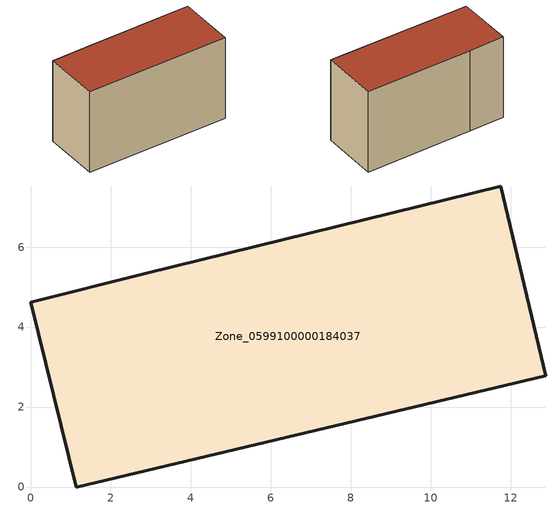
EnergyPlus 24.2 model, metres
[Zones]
Zone_0599100000184037
 floor ground (C_G): 12.88,2.78 1.14,0 0,4.62 2.89,5.35 11.76,7.53 z0
 wall outside (C_F): 1.14,0 12.88,2.78 11.76,7.53 2.89,5.35 0,4.62 1.14,0 z0:7.28
 roof outside (C_R): 12.88,2.78 11.76,7.53 2.89,5.35 0,4.62 1.14,0 z7.28
[BUILDING]
Pand.0599100000184037: North Axis=0; Terrain=City; Loads Convergence Tolerance Value=0.04; Temperature Convergence Tolerance Value=0.4; Solar Distribution=FullExterior; Maximum Number of Warmup Days=25; Minimum Number of Warmup Days=1
[Site:Location]
Rotterdam.The.Hague.AP_ZH_NLD Design_Conditions: Latitude=51.96; Longitude=4.45; Time Zone=1; Elevation=-4.5
[SITE:GROUNDTEMPERATURE:BUILDINGSURFACE]
18, 18, 18, 18, 18, 18, 18, 18, 18, 18, 18, 18
[MATERIAL] Thermal Absorptance=0.9; Solar Absorptance=0.7; Visible Absorptance=0.7
Name | Roughness | Thickness | Conductivity | Density | Specific Heat
G.TI.1946 | MediumSmooth | 0.15 | 1 | 540 | 1210
F.TI.1946 | Rough | 0.3 | 0.857143 | 1920 | 840
R.TI.1946 | MediumRough | 0.2 | 0.1 | 1500 | 1000
[CONSTRUCTION]
C_G: G.TI.1946
C_F: F.TI.1946
C_R: R.TI.1946
[ZONE]
Zone_0599100000184037: Type=1; Multiplier=1; Ceiling Height=Autocalculate; Volume=Autocalculate; Floor Area=autocalculate; Part of Total Floor Area=Yes
[ZONEINFILTRATION:DESIGNFLOWRATE]
Infil_Zone_0599100000184037: Zone or ZoneList or Space or SpaceList=Zone_0599100000184037; Schedule=AlwaysOn; Design Flow Rate Calculation Method=Flow/Area; Flow Rate per Floor Area=0.003; Constant Term Coefficient=1; Temperature Term Coefficient=0; Velocity Term Coefficient=0; Velocity Squared Term Coefficient=0
[HVACTEMPLATE:ZONE:IDEALLOADSAIRSYSTEM]
Zone_0599100000184037: Maximum Heating Supply Air Temperature=50; Minimum Cooling Supply Air Temperature=13; Maximum Heating Supply Air Humidity Ratio=0.0156; Minimum Cooling Supply Air Humidity Ratio=0.0077; Heating Limit=NoLimit; Cooling Limit=NoLimit; Dehumidification Control Type=ConstantSensibleHeatRatio; Cooling Sensible Heat Ratio=0.7; Dehumidification Setpoint=60; Humidification Control Type=None; Humidification Setpoint=30; Outdoor Air Method=None; Outdoor Air Flow Rate per Person=0.00944; Outdoor Air Flow Rate per Zone Floor Area=0; Outdoor Air Flow Rate per Zone=0; Demand Controlled Ventilation Type=None; Outdoor Air Economizer Type=NoEconomizer; Heat Recovery Type=None; Sensible Heat Recovery Effectiveness=0.7; Latent Heat Recovery Effectiveness=0.65
[ZONECONTROL:THERMOSTAT]
ThermostatControl_Zone_0599100000184037: Zone or ZoneList=Zone_0599100000184037; Control Type Schedule=DualSetpointControlType; Control 1=Thermostat_Zone_0599100000184037; Temperature Difference Between Cutout And Setpoint=0
[THERMOSTATSETPOINT:DUALSETPOINT]
Thermostat_Zone_0599100000184037: Heating Setpoint Temperature Schedule=HeatingSetpoint_Zone_0599100000184037; Cooling Setpoint Temperature Schedule=CoolingSetpoint_Zone_0599100000184037
[SCHEDULE:COMPACT]
HeatingSetpoint_Zone_0599100000184037: Through: 12/31, For: AllDays, Until: 24:00, 21
CoolingSetpoint_Zone_0599100000184037: Through: 12/31, For: AllDays, Until: 24:00, 24
DualSetpointControlType: Through: 12/31, For: AllDays, Until: 24:00, 4
AlwaysOn: Through: 12/31, For: AllDays, Until: 24:00, 1
